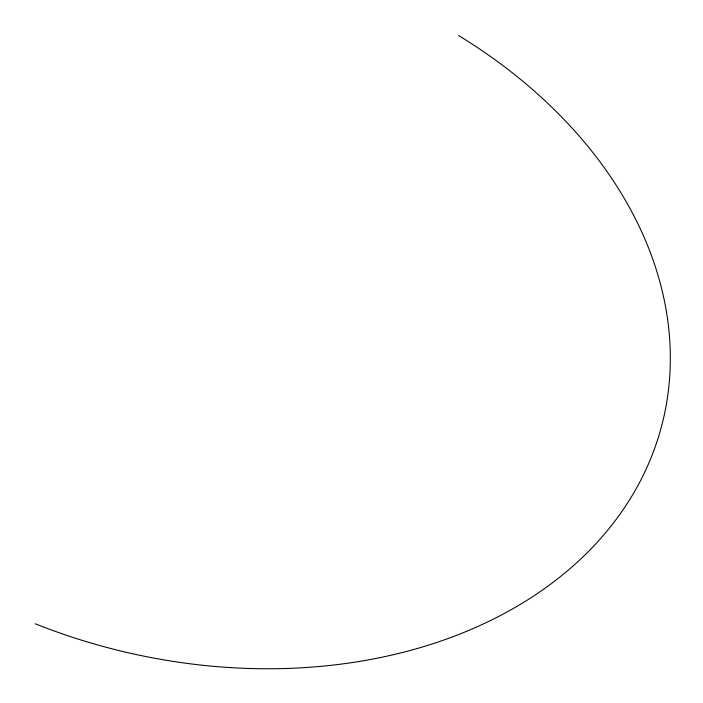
<?xml version="1.0" encoding="UTF-8"?>
<svg xmlns="http://www.w3.org/2000/svg" width="703" height="703" viewBox="0 0 703 703"><rect width="100%" height="100%" fill="white"/><g stroke="black" fill="none" stroke-linecap="round" stroke-linejoin="round"><path stroke-width="1.05" d="M458.514 35.466A475.65 353.433 14.2 0 1 619.167 515.325A475.65 353.433 14.2 0 1 35.15 623.746"/></g></svg>
